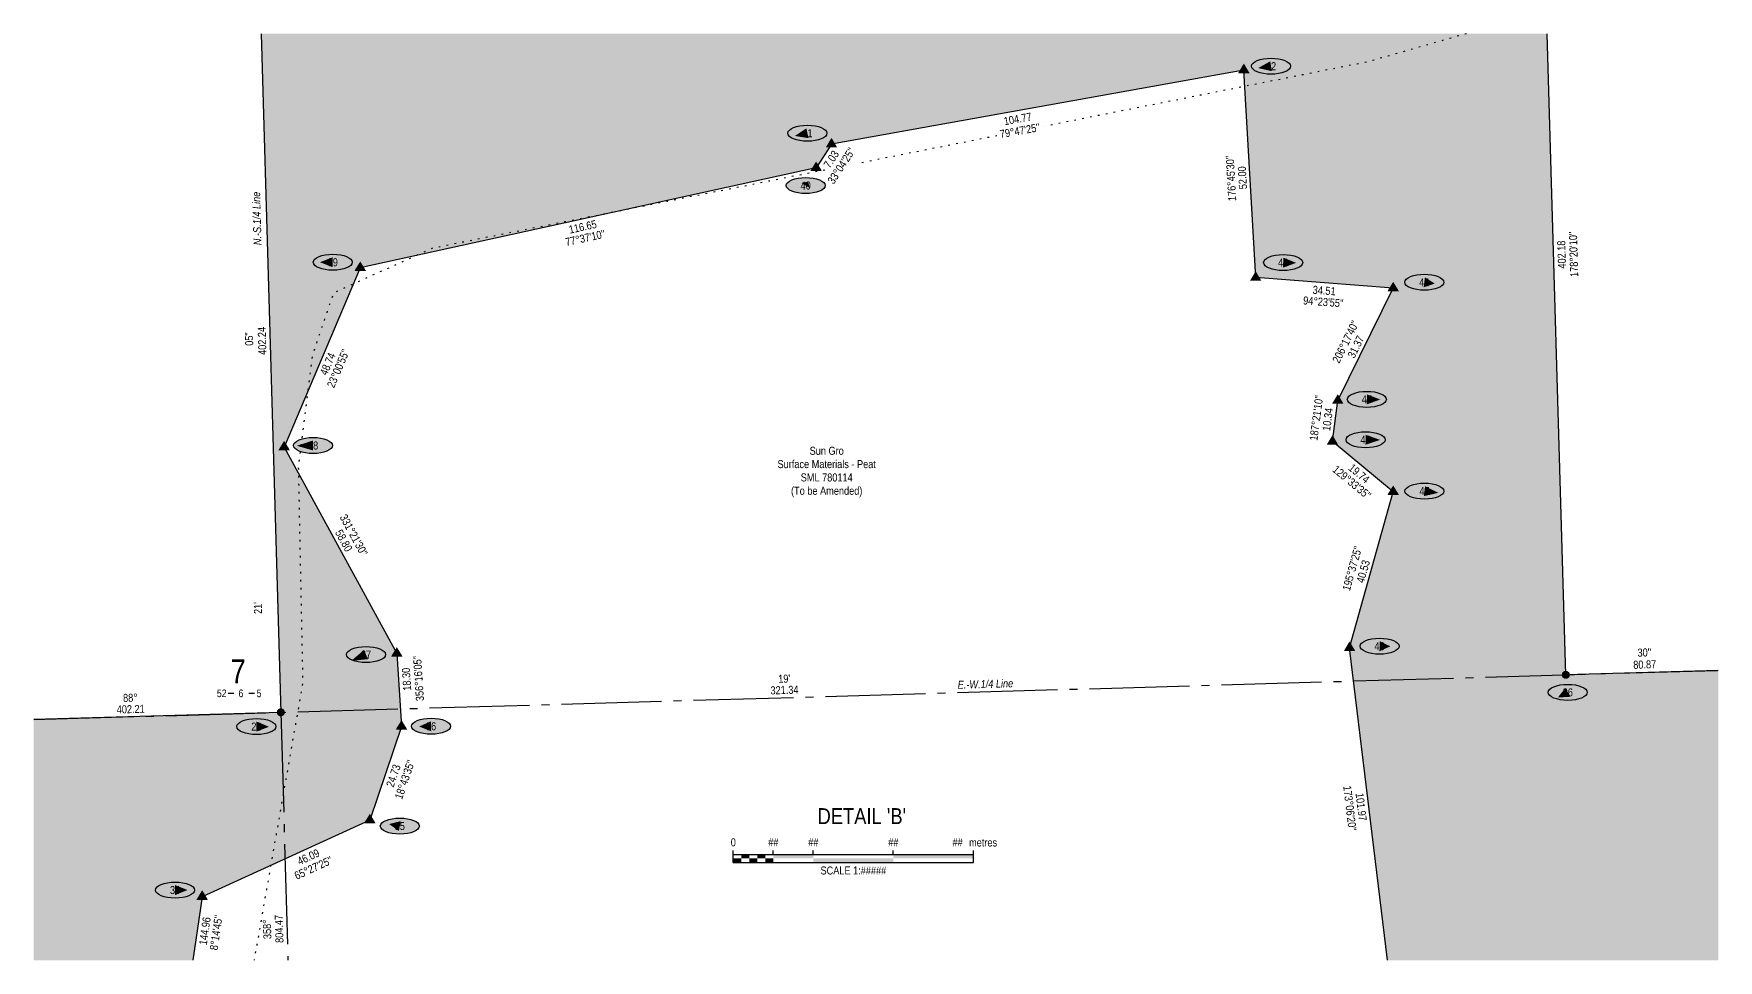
# Model space of a CAD drawing. Extents: x 637633 to 644092, y 5921573 to 5931294.
# Drawn here: x 637656 to 639761, y 5925834 to 5926993 of the extents above; entities that cross this region are included whole.
import ezdxf
from ezdxf.enums import TextEntityAlignment as Align

# ---------------------------------------------------------------- set-up
doc = ezdxf.new("R2010")
doc.units = 0
doc.header["$LTSCALE"] = 5
doc.linetypes.add('foc-QUARTERLINE', pattern=[33, 25, -3, 2, -3])
doc.linetypes.add('foc-WHEELTRACKS', pattern=[2, 0.4, -1.6])
for name, color, linetype in [('10', 1, 'Continuous'), ('9', 3, 'Continuous'), ('DETAIL-T', 7, 'Continuous'), ('L-BD', 7, 'Continuous'), ('L-BD1', 253, 'Continuous'), ('L-MON', 1, 'Continuous'), ('L-QSEC', 8, 'foc-QUARTERLINE'), ('L-SECLBL', 7, 'Continuous'), ('P-ELEVATION', 7, 'Continuous'), ('P-PROPOSED', 10, 'Continuous'), ('P-PROPOSED-H', 21, 'Continuous'), ('T-WATER-P3', 160, 'foc-WHEELTRACKS')]:
    doc.layers.add(name, color=color, linetype=linetype)
doc.layers.add('C-AR-T', color=13, linetype='Continuous', lineweight=9)
doc.styles.add('80', font='ARIALN.TTF', dxfattribs={"height": 10})
doc.styles.add('80CG', font='ARIALN.TTF', dxfattribs={"height": 10})
doc.styles.add('80L', font='ARIALN.TTF', dxfattribs={"height": 10})
doc.styles.add('80LS', font='ARIALNI.TTF', dxfattribs={"height": 10})
doc.styles.add('SIMPLEX', font='ARIALN.TTF')

# ---------------------------------------------------------------- blocks, each defined once
blk = doc.blocks.new('*U144')
at = {"layer": 'P-ELEVATION'}
h = blk.add_hatch(color=111, dxfattribs=at)
h.dxf.hatch_style = 1
edge = h.paths.add_edge_path()
edge.add_ellipse((0, 0), major_axis=(-24.4, 0), ratio=0.410256, start_angle=0, end_angle=360)
at = {"layer": 'P-ELEVATION', "color": 7, "flags": 128}
blk.add_lwpolyline([(0, 0, 12.5, 0, 0), (15.7, -0.2, 0, 0, 0)], format="xyseb", dxfattribs=at)
at = {"layer": 'P-ELEVATION', "color": 7}
blk.add_ellipse((0, 0), major_axis=(-24.4, 0), ratio=0.410256, dxfattribs=at)
at = {"layer": 'P-ELEVATION', "style": '80'}
blk.add_attdef('ELEVATION', text='', height=10, dxfattribs=at).set_placement((0, 0), align=Align.MIDDLE_CENTER)
blk = doc.blocks.new('we')
at = {"layer": 'P-ELEVATION'}
h = blk.add_hatch(color=111, dxfattribs=at)
h.dxf.hatch_style = 1
edge = h.paths.add_edge_path()
edge.add_ellipse((0, 0), major_axis=(-24.4, 0), ratio=0.410256, start_angle=0, end_angle=360)
at = {"layer": 'P-ELEVATION', "color": 7, "flags": 128}
blk.add_lwpolyline([(0, 0, 12.5, 0, 0), (-12.4, -6.4, 0, 0, 0)], format="xyseb", dxfattribs=at)
at = {"layer": 'P-ELEVATION', "color": 7}
blk.add_ellipse((0, 0), major_axis=(-24.4, 0), ratio=0.410256, dxfattribs=at)
at = {"layer": 'P-ELEVATION', "style": '80'}
blk.add_attdef('ELEVATION', text='', height=10, dxfattribs=at).set_placement((0, 0), align=Align.MIDDLE_CENTER)
blk = doc.blocks.new('*U145')
at = {"layer": 'P-ELEVATION'}
h = blk.add_hatch(color=111, dxfattribs=at)
h.dxf.hatch_style = 1
edge = h.paths.add_edge_path()
edge.add_ellipse((0, 0), major_axis=(-24.4, 0), ratio=0.410256, start_angle=0, end_angle=360)
at = {"layer": 'P-ELEVATION', "color": 7, "flags": 128}
blk.add_lwpolyline([(0, 0, 12.5, 0, 0), (15.4, 0.1, 0, 0, 0)], format="xyseb", dxfattribs=at)
at = {"layer": 'P-ELEVATION', "color": 7}
blk.add_ellipse((0, 0), major_axis=(-24.4, 0), ratio=0.410256, dxfattribs=at)
at = {"layer": 'P-ELEVATION', "style": '80'}
blk.add_attdef('ELEVATION', text='', height=10, dxfattribs=at).set_placement((0, 0), align=Align.MIDDLE_CENTER)
blk = doc.blocks.new('*U146')
at = {"layer": 'P-ELEVATION'}
h = blk.add_hatch(color=111, dxfattribs=at)
h.dxf.hatch_style = 1
edge = h.paths.add_edge_path()
edge.add_ellipse((0, 0), major_axis=(-24.4, 0), ratio=0.410256, start_angle=0, end_angle=360)
at = {"layer": 'P-ELEVATION', "color": 7, "flags": 128}
blk.add_lwpolyline([(0, 0, 12.5, 0, 0), (-13.4, 2.5, 0, 0, 0)], format="xyseb", dxfattribs=at)
at = {"layer": 'P-ELEVATION', "color": 7}
blk.add_ellipse((0, 0), major_axis=(-24.4, 0), ratio=0.410256, dxfattribs=at)
at = {"layer": 'P-ELEVATION', "style": '80'}
blk.add_attdef('ELEVATION', text='', height=10, dxfattribs=at).set_placement((0, 0), align=Align.MIDDLE_CENTER)
blk = doc.blocks.new('*U147')
at = {"layer": 'P-ELEVATION'}
h = blk.add_hatch(color=111, dxfattribs=at)
h.dxf.hatch_style = 1
edge = h.paths.add_edge_path()
edge.add_ellipse((0, 0), major_axis=(-24.4, 0), ratio=0.410256, start_angle=0, end_angle=360)
at = {"layer": 'P-ELEVATION', "color": 7, "flags": 128}
blk.add_lwpolyline([(0, 0, 12.5, 0, 0), (-15, -0.3, 0, 0, 0)], format="xyseb", dxfattribs=at)
at = {"layer": 'P-ELEVATION', "color": 7}
blk.add_ellipse((0, 0), major_axis=(-24.4, 0), ratio=0.410256, dxfattribs=at)
at = {"layer": 'P-ELEVATION', "style": '80'}
blk.add_attdef('ELEVATION', text='', height=10, dxfattribs=at).set_placement((0, 0), align=Align.MIDDLE_CENTER)
blk = doc.blocks.new('*U148')
at = {"layer": 'P-ELEVATION'}
h = blk.add_hatch(color=111, dxfattribs=at)
h.dxf.hatch_style = 1
edge = h.paths.add_edge_path()
edge.add_ellipse((0, 0), major_axis=(-24.4, 0), ratio=0.410256, start_angle=0, end_angle=360)
at = {"layer": 'P-ELEVATION', "color": 7, "flags": 128}
blk.add_lwpolyline([(0, 0, 12.5, 0, 0), (-18.4, -7.7, 0, 0, 0)], format="xyseb", dxfattribs=at)
at = {"layer": 'P-ELEVATION', "color": 7}
blk.add_ellipse((0, 0), major_axis=(-24.4, 0), ratio=0.410256, dxfattribs=at)
at = {"layer": 'P-ELEVATION', "style": '80'}
blk.add_attdef('ELEVATION', text='', height=10, dxfattribs=at).set_placement((0, 0), align=Align.MIDDLE_CENTER)
blk = doc.blocks.new('*U149')
at = {"layer": 'P-ELEVATION'}
h = blk.add_hatch(color=111, dxfattribs=at)
h.dxf.hatch_style = 1
edge = h.paths.add_edge_path()
edge.add_ellipse((0, 0), major_axis=(-24.4, 0), ratio=0.410256, start_angle=0, end_angle=360)
at = {"layer": 'P-ELEVATION', "color": 7, "flags": 128}
blk.add_lwpolyline([(0, 0, 12.5, 0, 0), (-20.3, -0.4, 0, 0, 0)], format="xyseb", dxfattribs=at)
at = {"layer": 'P-ELEVATION', "color": 7}
blk.add_ellipse((0, 0), major_axis=(-24.4, 0), ratio=0.410256, dxfattribs=at)
at = {"layer": 'P-ELEVATION', "style": '80'}
blk.add_attdef('ELEVATION', text='', height=10, dxfattribs=at).set_placement((0, 0), align=Align.MIDDLE_CENTER)
blk = doc.blocks.new('*U150')
at = {"layer": 'P-ELEVATION'}
h = blk.add_hatch(color=111, dxfattribs=at)
h.dxf.hatch_style = 1
edge = h.paths.add_edge_path()
edge.add_ellipse((0, 0), major_axis=(-24.4, 0), ratio=0.410256, start_angle=0, end_angle=360)
at = {"layer": 'P-ELEVATION', "color": 7, "flags": 128}
blk.add_lwpolyline([(0, 0, 12.5, 0, 0), (-16.1, 0, 0, 0, 0)], format="xyseb", dxfattribs=at)
at = {"layer": 'P-ELEVATION', "color": 7}
blk.add_ellipse((0, 0), major_axis=(-24.4, 0), ratio=0.410256, dxfattribs=at)
at = {"layer": 'P-ELEVATION', "style": '80'}
blk.add_attdef('ELEVATION', text='', height=10, dxfattribs=at).set_placement((0, 0), align=Align.MIDDLE_CENTER)
blk = doc.blocks.new('*U151')
at = {"layer": 'P-ELEVATION'}
h = blk.add_hatch(color=111, dxfattribs=at)
h.dxf.hatch_style = 1
edge = h.paths.add_edge_path()
edge.add_ellipse((0, 0), major_axis=(-24.4, 0), ratio=0.410256, start_angle=0, end_angle=360)
at = {"layer": 'P-ELEVATION', "color": 7, "flags": 128}
blk.add_lwpolyline([(0, 0, 12.5, 0, 0), (3, 4.9, 0, 0, 0)], format="xyseb", dxfattribs=at)
at = {"layer": 'P-ELEVATION', "color": 7}
blk.add_ellipse((0, 0), major_axis=(-24.4, 0), ratio=0.410256, dxfattribs=at)
at = {"layer": 'P-ELEVATION', "style": '80'}
blk.add_attdef('ELEVATION', text='', height=10, dxfattribs=at).set_placement((0, 0), align=Align.MIDDLE_CENTER)
blk = doc.blocks.new('*U152')
at = {"layer": 'P-ELEVATION'}
h = blk.add_hatch(color=111, dxfattribs=at)
h.dxf.hatch_style = 1
edge = h.paths.add_edge_path()
edge.add_ellipse((0, 0), major_axis=(-24.4, 0), ratio=0.410256, start_angle=0, end_angle=360)
at = {"layer": 'P-ELEVATION', "color": 7, "flags": 128}
blk.add_lwpolyline([(0, 0, 12.5, 0, 0), (-15.7, -3.4, 0, 0, 0)], format="xyseb", dxfattribs=at)
at = {"layer": 'P-ELEVATION', "color": 7}
blk.add_ellipse((0, 0), major_axis=(-24.4, 0), ratio=0.410256, dxfattribs=at)
at = {"layer": 'P-ELEVATION', "style": '80'}
blk.add_attdef('ELEVATION', text='', height=10, dxfattribs=at).set_placement((0, 0), align=Align.MIDDLE_CENTER)
blk = doc.blocks.new('*U153')
at = {"layer": 'P-ELEVATION'}
h = blk.add_hatch(color=111, dxfattribs=at)
h.dxf.hatch_style = 1
edge = h.paths.add_edge_path()
edge.add_ellipse((0, 0), major_axis=(-24.4, 0), ratio=0.410256, start_angle=0, end_angle=360)
at = {"layer": 'P-ELEVATION', "color": 7, "flags": 128}
blk.add_lwpolyline([(0, 0, 12.5, 0, 0), (-16.1, -2.3, 0, 0, 0)], format="xyseb", dxfattribs=at)
at = {"layer": 'P-ELEVATION', "color": 7}
blk.add_ellipse((0, 0), major_axis=(-24.4, 0), ratio=0.410256, dxfattribs=at)
at = {"layer": 'P-ELEVATION', "style": '80'}
blk.add_attdef('ELEVATION', text='', height=10, dxfattribs=at).set_placement((0, 0), align=Align.MIDDLE_CENTER)
blk = doc.blocks.new('*U154')
at = {"layer": 'P-ELEVATION'}
h = blk.add_hatch(color=111, dxfattribs=at)
h.dxf.hatch_style = 1
edge = h.paths.add_edge_path()
edge.add_ellipse((0, 0), major_axis=(-24.4, 0), ratio=0.410256, start_angle=0, end_angle=360)
at = {"layer": 'P-ELEVATION', "color": 7, "flags": 128}
blk.add_lwpolyline([(0, 0, 12.5, 0, 0), (16.2, -0.3, 0, 0, 0)], format="xyseb", dxfattribs=at)
at = {"layer": 'P-ELEVATION', "color": 7}
blk.add_ellipse((0, 0), major_axis=(-24.4, 0), ratio=0.410256, dxfattribs=at)
at = {"layer": 'P-ELEVATION', "style": '80'}
blk.add_attdef('ELEVATION', text='', height=10, dxfattribs=at).set_placement((0, 0), align=Align.MIDDLE_CENTER)
blk = doc.blocks.new('*U155')
at = {"layer": 'P-ELEVATION'}
h = blk.add_hatch(color=111, dxfattribs=at)
h.dxf.hatch_style = 1
edge = h.paths.add_edge_path()
edge.add_ellipse((0, 0), major_axis=(-24.4, 0), ratio=0.410256, start_angle=0, end_angle=360)
at = {"layer": 'P-ELEVATION', "color": 7, "flags": 128}
blk.add_lwpolyline([(0, 0, 12.5, 0, 0), (13.1, -1.6, 0, 0, 0)], format="xyseb", dxfattribs=at)
at = {"layer": 'P-ELEVATION', "color": 7}
blk.add_ellipse((0, 0), major_axis=(-24.4, 0), ratio=0.410256, dxfattribs=at)
at = {"layer": 'P-ELEVATION', "style": '80'}
blk.add_attdef('ELEVATION', text='', height=10, dxfattribs=at).set_placement((0, 0), align=Align.MIDDLE_CENTER)
blk = doc.blocks.new('*U156')
at = {"layer": 'P-ELEVATION'}
h = blk.add_hatch(color=111, dxfattribs=at)
h.dxf.hatch_style = 1
edge = h.paths.add_edge_path()
edge.add_ellipse((0, 0), major_axis=(-24.4, 0), ratio=0.410256, start_angle=0, end_angle=360)
at = {"layer": 'P-ELEVATION', "color": 7, "flags": 128}
blk.add_lwpolyline([(0, 0, 12.5, 0, 0), (16.8, -0.2, 0, 0, 0)], format="xyseb", dxfattribs=at)
at = {"layer": 'P-ELEVATION', "color": 7}
blk.add_ellipse((0, 0), major_axis=(-24.4, 0), ratio=0.410256, dxfattribs=at)
at = {"layer": 'P-ELEVATION', "style": '80'}
blk.add_attdef('ELEVATION', text='', height=10, dxfattribs=at).set_placement((0, 0), align=Align.MIDDLE_CENTER)
blk = doc.blocks.new('*U157')
at = {"layer": 'P-ELEVATION'}
h = blk.add_hatch(color=111, dxfattribs=at)
h.dxf.hatch_style = 1
edge = h.paths.add_edge_path()
edge.add_ellipse((0, 0), major_axis=(-24.4, 0), ratio=0.410256, start_angle=0, end_angle=360)
at = {"layer": 'P-ELEVATION', "color": 7, "flags": 128}
blk.add_lwpolyline([(0, 0, 12.5, 0, 0), (18.2, -0.2, 0, 0, 0)], format="xyseb", dxfattribs=at)
at = {"layer": 'P-ELEVATION', "color": 7}
blk.add_ellipse((0, 0), major_axis=(-24.4, 0), ratio=0.410256, dxfattribs=at)
at = {"layer": 'P-ELEVATION', "style": '80'}
blk.add_attdef('ELEVATION', text='', height=10, dxfattribs=at).set_placement((0, 0), align=Align.MIDDLE_CENTER)
blk = doc.blocks.new('*U158')
at = {"layer": 'P-ELEVATION'}
h = blk.add_hatch(color=111, dxfattribs=at)
h.dxf.hatch_style = 1
edge = h.paths.add_edge_path()
edge.add_ellipse((0, 0), major_axis=(-24.4, 0), ratio=0.410256, start_angle=0, end_angle=360)
at = {"layer": 'P-ELEVATION', "color": 7, "flags": 128}
blk.add_lwpolyline([(0, 0, 12.5, 0, 0), (17.5, -2.1, 0, 0, 0)], format="xyseb", dxfattribs=at)
at = {"layer": 'P-ELEVATION', "color": 7}
blk.add_ellipse((0, 0), major_axis=(-24.4, 0), ratio=0.410256, dxfattribs=at)
at = {"layer": 'P-ELEVATION', "style": '80'}
blk.add_attdef('ELEVATION', text='', height=10, dxfattribs=at).set_placement((0, 0), align=Align.MIDDLE_CENTER)
blk = doc.blocks.new('*U159')
at = {"layer": 'P-ELEVATION'}
h = blk.add_hatch(color=111, dxfattribs=at)
h.dxf.hatch_style = 1
edge = h.paths.add_edge_path()
edge.add_ellipse((0, 0), major_axis=(-24.4, 0), ratio=0.410256, start_angle=0, end_angle=360)
at = {"layer": 'P-ELEVATION', "color": 7, "flags": 128}
blk.add_lwpolyline([(0, 0, 12.5, 0, 0), (13.4, -0.2, 0, 0, 0)], format="xyseb", dxfattribs=at)
at = {"layer": 'P-ELEVATION', "color": 7}
blk.add_ellipse((0, 0), major_axis=(-24.4, 0), ratio=0.410256, dxfattribs=at)
at = {"layer": 'P-ELEVATION', "style": '80'}
blk.add_attdef('ELEVATION', text='', height=10, dxfattribs=at).set_placement((0, 0), align=Align.MIDDLE_CENTER)
blk = doc.blocks.new('*U23')
at = {"color": 0}
for p, q in [((-150, 0), (-150, 15)), ((-150, 10), (150.2, 10)), ((-150, 0), (150.2, 0)), ((-100, 10), (-100, 15)), ((-50, 10), (-50, 15)), ((50, 10), (50, 15)), ((150.2, 0), (150.2, 15))]:
    blk.add_line(p, q, dxfattribs=at)
for points in [[(-150, 5), (-140, 5), (-150, 0), (-140, 0)], [(-140, 10), (-130, 10), (-140, 5), (-130, 5)], [(-130, 5), (-120, 5), (-130, 0), (-120, 0)], [(-120, 10), (-110, 10), (-120, 5), (-110, 5)], [(-110, 5), (-100, 5), (-110, 0), (-100, 0)], [(-100, 10), (-50, 10), (-100, 5), (-50, 5)], [(-50, 5), (50, 5), (-50, 0), (50, 0)], [(50, 10), (150.2, 10), (50, 5), (150.2, 5)]]:
    blk.add_solid(points, dxfattribs=at)
at = {"color": 0, "style": '80'}
blk.add_text('metres', height=10, dxfattribs=at).set_placement((162.2, 20), align=Align.CENTER)
at = {"color": 0, "char_height": 10, "style": '80'}
for s, insert, attachment_point in [('0', (-150, 30.2), 2), ('##', (-100, 30.2), 2), ('##', (-50, 30.2), 2), ('##', (50, 30.2), 2), ('##', (136.7, 30.2), 3), ('SCALE 1:#####', (0.1, -5), 2)]:
    blk.add_mtext(s, dxfattribs=dict(at, insert=insert, attachment_point=attachment_point))
blk = doc.blocks.new('TRIA')
blk.add_hatch(color=255).paths.add_polyline_path([(-0.04, 1.52), (-1.47, -0.87), (1.39, -0.87)])
blk = doc.blocks.new('Hybrid_Point')
h = blk.add_hatch(color=4)
h.dxf.hatch_style = 1
h.paths.add_polyline_path([(-0.29, -0.15), (0, 0.33), (0.29, -0.15)])
at = {"color": 4}
for points in [[(-1.08, -0.6), (0, 1.2), (1.08, -0.6)], [(-0.29, -0.15), (0, 0.33), (0.29, -0.15)]]:
    blk.add_lwpolyline(points, close=True, dxfattribs=at)
blk.add_blockref('TRIA', (0.04, 0.07))
blk = doc.blocks.new('L-SECLBL')
at = {"layer": '9', "color": 7}
for p, q in [((-5.1, -27.8), (-12.3, -27.8)), ((20.7, -27.8), (13.5, -27.8))]:
    blk.add_line(p, q, dxfattribs=at)
at = {"layer": '10', "color": 2, "style": 'SIMPLEX'}
blk.add_attdef('SEC', text='', height=30, dxfattribs=at).set_placement((0, 0), align=Align.MIDDLE)
at = {"layer": '10', "color": 5, "style": '80L'}
blk.add_attdef('TWP', text='', height=9.5, dxfattribs=at).set_placement((-14.4, -27.4), align=Align.MIDDLE_RIGHT)
blk.add_attdef('RGE', text='', height=9.5, dxfattribs=at).set_placement((3.6, -27.4), align=Align.MIDDLE_CENTER)
blk.add_attdef('MER', text='', height=9.5, dxfattribs=at).set_placement((23.2, -27.4), align=Align.MIDDLE_LEFT)
blk = doc.blocks.new('PLIA')
at = {"color": 255, "const_width": 1}
blk.add_lwpolyline([(-0.5, 0, 1), (0.5, 0, 1)], format="xyb", close=True, dxfattribs=at)
blk = doc.blocks.new('PLIAA')
blk.add_blockref('PLIA', (0, 0))
blk = doc.blocks.new('PLIB')
at = {"color": 1}
blk.add_circle((0, 0), 0.8, dxfattribs=at)
blk = doc.blocks.new('PLIBB')
blk.add_blockref('PLIB', (0, 0))
blk = doc.blocks.new('PLICC')
for name in ['PLIAA', 'PLIBB']:
    blk.add_blockref(name, (0, 0))
blk = doc.blocks.new('PLI')
blk.add_blockref('PLICC', (0, 0))

msp = doc.modelspace()

# ---------------------------------------------------------------- hatches: boundary and pattern name
at = {"layer": 'P-PROPOSED-H'}
h = msp.add_hatch(color=256, dxfattribs=at)
h.dxf.hatch_style = 1
h.paths.add_polyline_path([(639547.037, 5926992.798), (637940.31, 5926992.798), (637964.734, 5926144.228), (637655.88, 5926135.198), (637655.88, 5925834.159), (637854.811, 5925834.159), (637866.345, 5925913.749), (638075.914, 5926009.445), (638115.602, 5926126.523), (638109.648, 5926217.805), (637968.757, 5926475.774), (638064.008, 5926700.009), (638633.524, 5926825.025), (638652.709, 5926854.484), (639168.099, 5926947.302), (639182.801, 5926687.772), (639354.78, 5926674.543), (639285.327, 5926533.983), (639278.712, 5926482.719), (639354.78, 5926419.881), (639300.21, 5926224.75), (639347.438, 5925834.159), (639760.894, 5925834.159), (639760.894, 5926196.744), (639570.327, 5926191.172)])

# ---------------------------------------------------------------- linework, layer by layer
at = {"layer": 'DETAIL-T', "flags": 128}
msp.add_lwpolyline([(637960.538, 5926147.628, 0, 5, 0), (637940.975, 5926162.791, 5, 0, 0), (637960.538, 5926147.628, 0, 5, 0)], format="xyseb", dxfattribs=at)
at = {"layer": 'L-QSEC'}
for p, q in [((637655.88, 5926135.198), (639760.894, 5926196.745)), ((637964.717, 5926144.228), (637973.643, 5925834.159))]:
    msp.add_line(p, q, dxfattribs=at)
at = {"layer": 'P-PROPOSED', "flags": 128}
for points in [[(637940.31, 5926992.798), (637964.734, 5926144.228), (637655.88, 5926135.198)], [(639760.894, 5926196.744), (639570.327, 5926191.172), (639547.037, 5926992.798)], [(639347.438, 5925834.159), (639300.21, 5926224.75), (639354.78, 5926419.881), (639278.712, 5926482.719), (639285.327, 5926533.983), (639354.78, 5926674.543), (639182.801, 5926687.772), (639168.099, 5926947.302), (638652.709, 5926854.484), (638633.524, 5926825.025), (638064.008, 5926700.009), (637968.757, 5926475.774), (638109.648, 5926217.805), (638115.602, 5926126.523), (638075.914, 5926009.445), (637866.345, 5925913.749), (637854.811, 5925834.159)]]:
    msp.add_lwpolyline(points, dxfattribs=at)
at = {"layer": 'T-WATER-P3', "flags": 128}
for points in [[(639446.128, 5926992.798), (639323.105, 5926957.567), (638918.862, 5926876.965)], [(638859.547, 5926865.138), (638683.216, 5926829.98)], [(638644.508, 5926822.262), (638154.559, 5926724.57), (638030.454, 5926668.672), (638004.109, 5926591.027), (637986.489, 5926452.452), (637992.015, 5926180.942), (637931.233, 5925834.159)]]:
    msp.add_lwpolyline(points, dxfattribs=at)

# ---------------------------------------------------------------- block references
at = {"layer": 'DETAIL-T', "xscale": 0.999724, "yscale": 0.999724, "zscale": 0.999724}
msp.add_blockref('*U23', (638680.035, 5925956.493), dxfattribs=at)
at = {"layer": 'L-MON'}
for name, p, xscale, yscale, zscale in [('Hybrid_Point', (639168.099, 5926947.302), 4.998619999999998, 4.998619999999998, 4.998619999999998), ('Hybrid_Point', (638652.709, 5926854.484), 4.998619999999998, 4.998619999999998, 4.998619999999998), ('Hybrid_Point', (638633.524, 5926825.025), 4.998619999999998, 4.998619999999998, 4.998619999999998), ('Hybrid_Point', (638064.008, 5926700.009), 4.998619999999998, 4.998619999999998, 4.998619999999998), ('Hybrid_Point', (639182.801, 5926687.772), 4.998619999999998, 4.998619999999998, 4.998619999999998), ('Hybrid_Point', (639354.78, 5926674.543), 4.998619999999998, 4.998619999999998, 4.998619999999998), ('Hybrid_Point', (639285.327, 5926533.983), 4.998619999999998, 4.998619999999998, 4.998619999999998), ('Hybrid_Point', (637968.757, 5926475.774), 4.998619999999998, 4.998619999999998, 4.998619999999998), ('Hybrid_Point', (639278.712, 5926482.719), 4.998619999999998, 4.998619999999998, 4.998619999999998), ('Hybrid_Point', (639354.78, 5926419.881), 4.998619999999998, 4.998619999999998, 4.998619999999998), ('Hybrid_Point', (639300.21, 5926224.75), 4.998619999999998, 4.998619999999998, 4.998619999999998), ('Hybrid_Point', (638109.648, 5926217.805), 4.998619999999998, 4.998619999999998, 4.998619999999998), ('PLI', (639570.327, 5926191.173), 4.999999999999999, 4.999999999999999, 4.999999999999999), ('PLI', (637964.734, 5926144.228), 4.999999999999999, 4.999999999999999, 4.999999999999999), ('Hybrid_Point', (638115.602, 5926126.523), 4.998619999999998, 4.998619999999998, 4.998619999999998), ('Hybrid_Point', (638075.914, 5926009.445), 4.998619999999998, 4.998619999999998, 4.998619999999998), ('Hybrid_Point', (637866.345, 5925913.749), 4.998619999999998, 4.998619999999998, 4.998619999999998)]:
    msp.add_blockref(name, p, dxfattribs=dict(at, xscale=xscale, yscale=yscale, zscale=zscale))
at = {"layer": 'L-MON', "xscale": 0.999724, "yscale": 0.999724, "zscale": 0.999724}
for name, p, values in [('*U153', (639201.999, 5926952.104), {'ELEVATION': '42'}), ('*U152', (638622.707, 5926868.322), {'ELEVATION': '41'}), ('*U151', (638620.546, 5926802.9), {'ELEVATION': '40'}), ('*U150', (638029.638, 5926707.016), {'ELEVATION': '39'}), ('*U154', (639217.165, 5926706.55), {'ELEVATION': '43'}), ('*U155', (639393.503, 5926681.942), {'ELEVATION': '44'}), ('*U156', (639321.702, 5926535.562), {'ELEVATION': '45'}), ('*U149', (638004.978, 5926477.875), {'ELEVATION': '38'}), ('*U157', (639320.096, 5926485.09), {'ELEVATION': '46'}), ('*U158', (639393.71, 5926420.786), {'ELEVATION': '47'}), ('*U159', (639337.602, 5926226.939), {'ELEVATION': '48'}), ('*U148', (638071.149, 5926216.434), {'ELEVATION': '37'}), ('we', (639572.796, 5926169.229), {'ELEVATION': '26'}), ('*U144', (637934.206, 5926126.399), {'ELEVATION': '23'}), ('*U147', (638152.446, 5926126.788), {'ELEVATION': '36'}), ('*U146', (638113.367, 5926002.064), {'ELEVATION': '35'}), ('*U145', (637832.58, 5925922.005), {'ELEVATION': '34'})]:
    msp.add_blockref(name, p, dxfattribs=at).add_auto_attribs(values)
at = {"layer": 'L-SECLBL'}
msp.add_blockref('L-SECLBL', (637911.272, 5926195.389), dxfattribs=at).add_auto_attribs({'SEC': '7', 'TWP': '52', 'RGE': '6', 'MER': '5'})

# ---------------------------------------------------------------- texts
at = {"layer": 'DETAIL-T', "color": 3, "insert": (638690.691, 5926014.425), "char_height": 19.99448, "width": 223.79624, "attachment_point": 5, "style": '80CG'}
msp.add_mtext("\\pxqc;DETAIL 'B'", dxfattribs=at)
at = {"layer": 'L-BD', "style": '80L'}
for s, height, rotation, p in [("79°47'25''", 9.9972, 10.2091, (638888.117, 5926871.484)), ('104.77', 9.9972, 10.2091, (638885.459, 5926886.242)), ('7.03', 9.9972, 56.9267, (638652.484, 5926835.819)), ("33°04'25''", 9.9972, 56.9267, (638665.05, 5926827.635)), ("176°45'30''", 9.99724, 93.2421, (639151.993, 5926811.807)), ('52.00', 9.9972, 93.2421, (639166.216, 5926812.613)), ('116.65', 9.9972, 12.3808, (638341.936, 5926751.294)), ("77°37'10''", 9.9972, 12.3808, (638344.99, 5926737.379)), ('34.51', 9.9972, 355.6014, (639268.404, 5926671.662)), ("94°23'55''", 9.9972, 355.6014, (639267.312, 5926657.458)), ("206°17'40''", 9.99724, 63.7051, (639295.192, 5926607.545)), ('31.37', 9.9972, 63.7051, (639307.963, 5926601.234)), ('48.74', 9.9972, 66.9851, (638023.251, 5926579.768)), ("23°00'55''", 9.9972, 66.9851, (638036.363, 5926574.198)), ("187°21'10''", 9.99724, 82.6478, (639258.596, 5926512.352)), ('10.34', 9.9972, 82.6478, (639272.724, 5926510.529)), ("129°33'35''", 9.99724, 320.4405, (639303.014, 5926431.847)), ('19.74', 9.9972, 320.4405, (639312.087, 5926442.83)), ("331°21'30''", 9.99724, 298.6413, (638055.893, 5926365.766)), ('58.80', 9.9972, 298.6413, (638043.39, 5926358.938)), ("195°37'25''", 9.99724, 74.3757, (639303.366, 5926324.193)), ('40.53', 9.9972, 74.3757, (639317.085, 5926320.356)), ("21'", 9.9972, 91.6487, (637935.943, 5926274.7)), ("356°16'05''", 9.99724, 93.7316, (638136.732, 5926186.571)), ('80.87', 10, 1.6748, (639668.946, 5926204.061)), ("30''", 10, 1.6748, (639668.507, 5926219.055)), ('18.30', 9.9972, 93.7316, (638121.768, 5926185.595)), ("19'", 10, 1.6747, (638593.628, 5926186.376)), ('88°', 9.9972, 1.6748, (637776.72, 5926162.484)), ('321.34', 10, 1.6747, (638594.045, 5926172.132)), ('402.21', 9.9972, 1.6748, (637777.136, 5926148.244)), ("18°43'35''", 9.9972, 71.274, (638119.507, 5926060.195)), ('24.73', 9.9972, 71.274, (638105.305, 5926065.009)), ("173°06'20''", 9.99724, 276.8945, (639300.532, 5926024.291)), ('101.97', 9.9972, 276.8945, (639314.675, 5926026.001)), ("65°27'25''", 9.9972, 24.543, (638005.362, 5925949.753)), ('46.09', 9.9972, 24.543, (637999.133, 5925963.394)), ("8°14'45''", 9.9972, 81.7537, (637883.817, 5925868.759)), ('144.96', 9.9972, 81.7537, (637869.718, 5925870.802)), ('358°', 9.9972, 91.6487, (637947.537, 5925873.014)), ('804.47', 9.9972, 91.6487, (637962.526, 5925873.445))]:
    msp.add_text(s, height=height, rotation=rotation, dxfattribs=at).set_placement(p, align=Align.MIDDLE)
at = {"layer": 'L-BD1', "style": '80L'}
for s, height, rotation, p in [('402.18', 9.9972, 91.7019, (639565.068, 5926716.551)), ("178%%D20'10''", 9.99724, 91.7019, (639580.057, 5926716.996)), ('05"', 9.9972, 91.6487, (637925.003, 5926610.987)), ('402.24', 9.9972, 91.6487, (637941.242, 5926608.621))]:
    msp.add_text(s, height=height, rotation=rotation, dxfattribs=at).set_placement(p, align=Align.MIDDLE)
at = {"layer": 'L-QSEC', "style": '80LS'}
for s, rotation, p in [('N.-S.1/4 Line', 91.648611, (637934.493, 5926761.73)), ('E.-W.1/4 Line', 1.674768, (638845.126, 5926179.807))]:
    msp.add_text(s, height=9.99755, rotation=rotation, dxfattribs=at).set_placement(p, align=Align.MIDDLE)

# ---------------------------------------------------------------- next in the draw order: texts
at = {"layer": 'C-AR-T', "insert": (638646.79, 5926444.76), "char_height": 10, "attachment_point": 5, "style": '80CG', "bg_fill": 2}
msp.add_mtext('Sun Gro\\PSurface Materials - Peat\\PSML 780114\\P(To be Amended)', dxfattribs=at)

doc.saveas('drawing.dxf')
